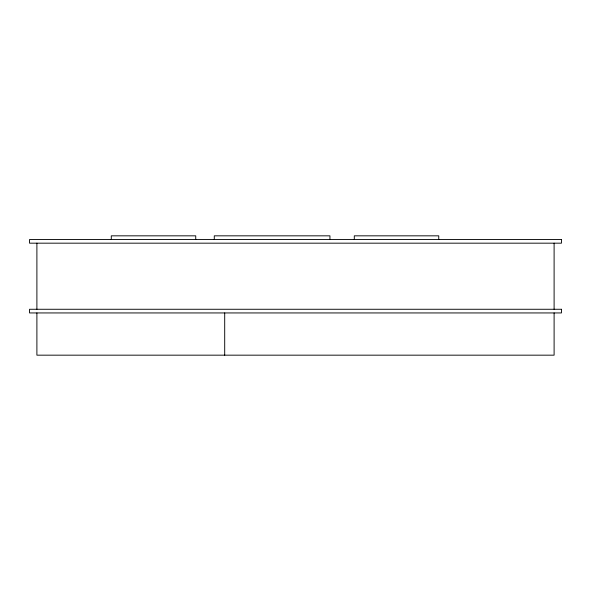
<?xml version="1.0" encoding="UTF-8"?>
<svg xmlns="http://www.w3.org/2000/svg" width="591" height="591" viewBox="0 0 591 591"><rect width="100%" height="100%" fill="white"/><g stroke="black" fill="none" stroke-linecap="round" stroke-linejoin="round"><path stroke-width="0.89" d="M554.107 243.174L554.107 309.27M554.107 312.942L554.107 355.169L36.893 355.169L36.893 312.942M438.751 239.503L438.751 235.831L354.297 235.831L354.297 239.503M329.941 239.503L329.941 235.831L214.282 235.831L214.282 239.503M224.698 312.942L224.698 355.169M195.739 239.503L195.739 235.831L111.285 235.831L111.285 239.503M36.893 243.174L36.893 309.27M561.45 239.503L29.55 239.503L29.55 243.174L561.45 243.174L561.45 239.503M561.45 309.27L29.55 309.27L29.55 312.942L561.45 312.942L561.45 309.27"/></g></svg>
